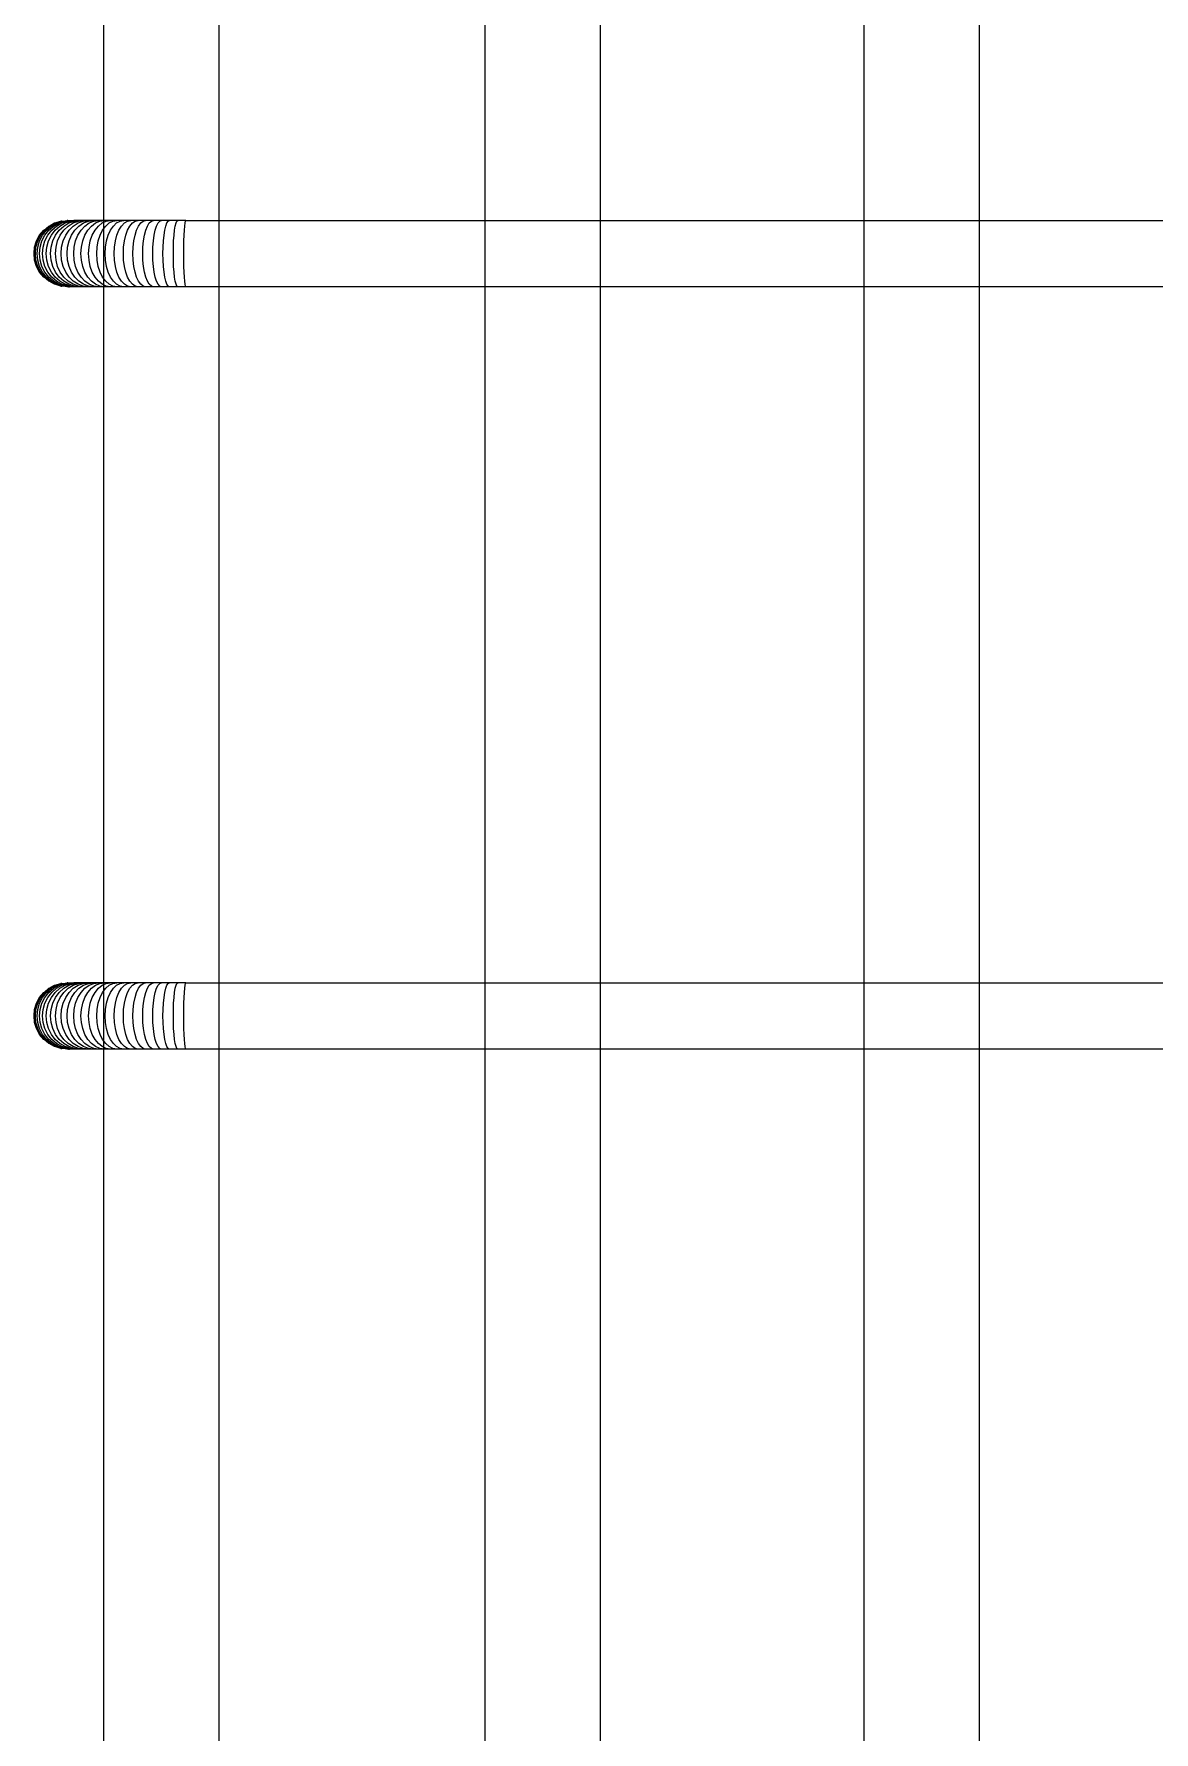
# Model space of a CAD drawing. Header units: inches. Extents: x 31 to 716, y 21 to 143.
# Drawn here: x 270.874 to 272.278, y 81.68 to 83.808 of the extents above; entities that cross this region are included whole.
import ezdxf

# ---------------------------------------------------------------- set-up
doc = ezdxf.new("R2010")
doc.units = ezdxf.units.IN
doc.header["$MEASUREMENT"] = 0
doc.layers.add('INNO-RFT-Y', color=2, linetype='Continuous')

# ---------------------------------------------------------------- blocks, each defined once
blk = doc.blocks.new('rebar red 2')
at = {"color": 1}
for p, q in [((-52.24491, -96.5527), (-52.24402, -96.55161)), ((-52.24485, -96.5527), (-52.24395, -96.55161)), ((-52.24463, -96.5527), (-52.24374, -96.55161)), ((-52.24427, -96.5527), (-52.2434, -96.55161)), ((-52.24402, -96.55161), (-52.24395, -96.55161)), ((-52.24395, -96.55161), (-52.24293, -96.55072)), ((-52.24378, -96.5527), (-52.24291, -96.55161)), ((-52.24374, -96.55161), (-52.24266, -96.55072)), ((-52.2434, -96.55161), (-52.24233, -96.55072)), ((-52.24314, -96.5527), (-52.24229, -96.55161)), ((-52.24293, -96.55072), (-52.24286, -96.55072)), ((-52.24291, -96.55161), (-52.24186, -96.55072)), ((-52.24286, -96.55072), (-52.24169, -96.55005)), ((-52.24266, -96.55072), (-52.24143, -96.55005)), ((-52.24237, -96.5527), (-52.24154, -96.55161)), ((-52.24233, -96.55072), (-52.24111, -96.55005)), ((-52.24229, -96.55161), (-52.24126, -96.55072)), ((-52.24186, -96.55072), (-52.24066, -96.55005)), ((-52.24169, -96.55005), (-52.24162, -96.55005)), ((-52.24162, -96.55005), (-52.24034, -96.54964)), ((-52.24154, -96.55161), (-52.24053, -96.55072)), ((-52.24146, -96.5527), (-52.24066, -96.55161)), ((-52.24143, -96.55005), (-52.24009, -96.54964)), ((-52.24126, -96.55072), (-52.24008, -96.55005)), ((-52.24111, -96.55005), (-52.23978, -96.54964)), ((-52.24066, -96.55005), (-52.23935, -96.54964)), ((-52.24066, -96.55161), (-52.23968, -96.55072)), ((-52.24053, -96.55072), (-52.23939, -96.55005)), ((-52.24043, -96.5527), (-52.23966, -96.55161)), ((-52.24009, -96.54964), (-52.24034, -96.54964)), ((-52.24009, -96.54964), (-52.23978, -96.54964)), ((-52.24008, -96.55005), (-52.2388, -96.54964)), ((-52.23978, -96.54964), (-52.23893, -96.54951)), ((-52.23978, -96.54964), (-52.23935, -96.54964)), ((-52.23968, -96.55072), (-52.23857, -96.55005)), ((-52.23966, -96.55161), (-52.23871, -96.55072)), ((-52.23939, -96.55005), (-52.23814, -96.54964)), ((-52.23935, -96.54964), (-52.23893, -96.54951)), ((-52.23927, -96.5527), (-52.23853, -96.55161)), ((-52.23888, -96.54951), (-52.23893, -96.54951)), ((-52.23893, -96.54951), (-52.2389, -96.54951)), ((-52.2389, -96.54951), (-52.23888, -96.54951)), ((-52.23882, -96.54952), (-52.23888, -96.54951)), ((-52.23882, -96.54952), (-52.2387, -96.54951)), ((-52.2388, -96.54964), (-52.23747, -96.54951)), ((-52.23871, -96.55072), (-52.23763, -96.55005)), ((-52.2387, -96.54951), (-52.23747, -96.54951)), ((-52.23857, -96.55005), (-52.23736, -96.54964)), ((-52.23853, -96.55161), (-52.23762, -96.55072)), ((-52.23814, -96.54964), (-52.23684, -96.54951)), ((-52.238, -96.5527), (-52.23729, -96.55161)), ((-52.23763, -96.55005), (-52.23647, -96.54964)), ((-52.23762, -96.55072), (-52.23659, -96.55005)), ((-52.23684, -96.54951), (-52.23747, -96.54951)), ((-52.23736, -96.54964), (-52.2361, -96.54951)), ((-52.23729, -96.55161), (-52.23642, -96.55072)), ((-52.2361, -96.54951), (-52.23684, -96.54951)), ((-52.23661, -96.5527), (-52.23594, -96.55161)), ((-52.23659, -96.55005), (-52.23547, -96.54964)), ((-52.23647, -96.54964), (-52.23525, -96.54951)), ((-52.23642, -96.55072), (-52.23544, -96.55005)), ((-52.23525, -96.54951), (-52.2361, -96.54951)), ((-52.23594, -96.55161), (-52.23512, -96.55072)), ((-52.23547, -96.54964), (-52.2343, -96.54951)), ((-52.23544, -96.55005), (-52.23436, -96.54964)), ((-52.2343, -96.54951), (-52.23525, -96.54951)), ((-52.23512, -96.55072), (-52.23418, -96.55005)), ((-52.23511, -96.5527), (-52.23448, -96.55161)), ((-52.23448, -96.55161), (-52.23371, -96.55072)), ((-52.23436, -96.54964), (-52.23325, -96.54951)), ((-52.23325, -96.54951), (-52.2343, -96.54951)), ((-52.23418, -96.55005), (-52.23317, -96.54964)), ((-52.23371, -96.55072), (-52.23283, -96.55005)), ((-52.23351, -96.5527), (-52.23292, -96.55161)), ((-52.23211, -96.54951), (-52.23325, -96.54951)), ((-52.23317, -96.54964), (-52.23211, -96.54951)), ((-52.23292, -96.55161), (-52.2322, -96.55072)), ((-52.23283, -96.55005), (-52.23187, -96.54964)), ((-52.2322, -96.55072), (-52.23138, -96.55005)), ((-52.23088, -96.54951), (-52.23211, -96.54951)), ((-52.23187, -96.54964), (-52.23088, -96.54951)), ((-52.23182, -96.5527), (-52.23127, -96.55161)), ((-52.23138, -96.55005), (-52.23049, -96.54964)), ((-52.23127, -96.55161), (-52.23061, -96.55072)), ((-52.22957, -96.54951), (-52.23088, -96.54951)), ((-52.23061, -96.55072), (-52.22985, -96.55005)), ((-52.23049, -96.54964), (-52.22957, -96.54951)), ((-52.23004, -96.5527), (-52.22954, -96.55161)), ((-52.22985, -96.55005), (-52.22903, -96.54964)), ((-52.22817, -96.54951), (-52.22957, -96.54951)), ((-52.22954, -96.55161), (-52.22893, -96.55072)), ((-52.22903, -96.54964), (-52.22817, -96.54951)), ((-52.22893, -96.55072), (-52.22824, -96.55005)), ((-52.22824, -96.55005), (-52.22749, -96.54964)), ((-52.22818, -96.5527), (-52.22773, -96.55161)), ((-52.22671, -96.54951), (-52.22817, -96.54951)), ((-52.22773, -96.55161), (-52.22718, -96.55072)), ((-52.22749, -96.54964), (-52.22671, -96.54951)), ((-52.22718, -96.55072), (-52.22656, -96.55005)), ((-52.22518, -96.54951), (-52.22671, -96.54951)), ((-52.22656, -96.55005), (-52.22589, -96.54964)), ((-52.22624, -96.5527), (-52.22585, -96.55161)), ((-52.22589, -96.54964), (-52.22518, -96.54951)), ((-52.22585, -96.55161), (-52.22537, -96.55072)), ((-52.22537, -96.55072), (-52.22481, -96.55005)), ((-52.2236, -96.54951), (-52.22518, -96.54951)), ((-52.22481, -96.55005), (-52.22422, -96.54964)), ((-52.22425, -96.5527), (-52.22391, -96.55161)), ((-52.22422, -96.54964), (-52.2236, -96.54951)), ((-52.22391, -96.55161), (-52.22349, -96.55072)), ((-52.22196, -96.54951), (-52.2236, -96.54951)), ((-52.22349, -96.55072), (-52.22301, -96.55005)), ((-52.22301, -96.55005), (-52.22249, -96.54964)), ((-52.22249, -96.54964), (-52.22196, -96.54951)), ((-52.2222, -96.5527), (-52.22191, -96.55161)), ((-52.22027, -96.54951), (-52.22196, -96.54951)), ((-52.22191, -96.55161), (-52.22156, -96.55072)), ((-52.22156, -96.55072), (-52.22116, -96.55005)), ((-52.22116, -96.55005), (-52.22072, -96.54964)), ((-52.22072, -96.54964), (-52.22027, -96.54951)), ((-52.21855, -96.54951), (-52.22027, -96.54951)), ((-52.2201, -96.5527), (-52.21987, -96.55161)), ((-52.21987, -96.55161), (-52.21959, -96.55072)), ((-52.21959, -96.55072), (-52.21926, -96.55005)), ((-52.21926, -96.55005), (-52.21891, -96.54964)), ((-52.21891, -96.54964), (-52.21855, -96.54951)), ((-52.2168, -96.54951), (-52.21855, -96.54951)), ((-52.21797, -96.5527), (-52.21779, -96.55161)), ((-52.21779, -96.55161), (-52.21758, -96.55072)), ((-52.21758, -96.55072), (-52.21734, -96.55005)), ((-52.21734, -96.55005), (-52.21707, -96.54964)), ((-52.21707, -96.54964), (-52.2168, -96.54951)), ((-52.21502, -96.54951), (-52.2168, -96.54951)), ((-52.2158, -96.5527), (-52.21569, -96.55161)), ((-52.21569, -96.55161), (-52.21555, -96.55072)), ((-52.21555, -96.55072), (-52.21538, -96.55005)), ((-52.21538, -96.55005), (-52.21521, -96.54964)), ((-52.21521, -96.54964), (-52.21502, -96.54951)), ((-52.21323, -96.54951), (-52.21502, -96.54951)), ((-52.21362, -96.5527), (-52.21357, -96.55161)), ((-52.21357, -96.55161), (-52.21349, -96.55072)), ((-52.21349, -96.55072), (-52.21341, -96.55005)), ((-52.21341, -96.55005), (-52.21332, -96.54964)), ((-52.21332, -96.54964), (-52.21323, -96.54951)), ((-52.21323, -96.54951), (-51.49464, -96.54951)), ((-52.24613, -96.5567), (-52.24599, -96.5553)), ((-52.24606, -96.5567), (-52.24592, -96.5553)), ((-52.24599, -96.5553), (-52.24558, -96.55395)), ((-52.24592, -96.5553), (-52.24551, -96.55395)), ((-52.24583, -96.5567), (-52.2457, -96.5553)), ((-52.2457, -96.5553), (-52.24529, -96.55395)), ((-52.24558, -96.55395), (-52.24491, -96.5527)), ((-52.24551, -96.55395), (-52.24485, -96.5527)), ((-52.24546, -96.5567), (-52.24533, -96.5553)), ((-52.24533, -96.5553), (-52.24493, -96.55395)), ((-52.24529, -96.55395), (-52.24463, -96.5527)), ((-52.24495, -96.5567), (-52.24481, -96.5553)), ((-52.24493, -96.55395), (-52.24427, -96.5527)), ((-52.24481, -96.5553), (-52.24442, -96.55395)), ((-52.24442, -96.55395), (-52.24378, -96.5527)), ((-52.24429, -96.5567), (-52.24416, -96.5553)), ((-52.24416, -96.5553), (-52.24377, -96.55395)), ((-52.24377, -96.55395), (-52.24314, -96.5527)), ((-52.24349, -96.5567), (-52.24336, -96.5553)), ((-52.24336, -96.5553), (-52.24298, -96.55395)), ((-52.24298, -96.55395), (-52.24237, -96.5527)), ((-52.24255, -96.5567), (-52.24243, -96.5553)), ((-52.24243, -96.5553), (-52.24206, -96.55395)), ((-52.24206, -96.55395), (-52.24146, -96.5527)), ((-52.24148, -96.5567), (-52.24136, -96.5553)), ((-52.24136, -96.5553), (-52.24101, -96.55395)), ((-52.24101, -96.55395), (-52.24043, -96.5527)), ((-52.24028, -96.5567), (-52.24017, -96.5553)), ((-52.24017, -96.5553), (-52.23983, -96.55395)), ((-52.23983, -96.55395), (-52.23927, -96.5527)), ((-52.23896, -96.5567), (-52.23885, -96.5553)), ((-52.23885, -96.5553), (-52.23853, -96.55395)), ((-52.23853, -96.55395), (-52.238, -96.5527)), ((-52.23752, -96.5567), (-52.23742, -96.5553)), ((-52.23742, -96.5553), (-52.23711, -96.55395)), ((-52.23711, -96.55395), (-52.23661, -96.5527)), ((-52.23597, -96.5567), (-52.23587, -96.5553)), ((-52.23587, -96.5553), (-52.23558, -96.55395)), ((-52.23558, -96.55395), (-52.23511, -96.5527)), ((-52.23431, -96.5567), (-52.23422, -96.5553)), ((-52.23422, -96.5553), (-52.23395, -96.55395)), ((-52.23395, -96.55395), (-52.23351, -96.5527)), ((-52.23256, -96.5567), (-52.23247, -96.5553)), ((-52.23247, -96.5553), (-52.23222, -96.55395)), ((-52.23222, -96.55395), (-52.23182, -96.5527)), ((-52.23071, -96.5567), (-52.23063, -96.5553)), ((-52.23063, -96.5553), (-52.23041, -96.55395)), ((-52.23041, -96.55395), (-52.23004, -96.5527)), ((-52.22878, -96.5567), (-52.22871, -96.5553)), ((-52.22871, -96.5553), (-52.22851, -96.55395)), ((-52.22851, -96.55395), (-52.22818, -96.5527)), ((-52.22678, -96.5567), (-52.22672, -96.5553)), ((-52.22672, -96.5553), (-52.22654, -96.55395)), ((-52.22654, -96.55395), (-52.22624, -96.5527)), ((-52.22471, -96.5567), (-52.22466, -96.5553)), ((-52.22466, -96.5553), (-52.2245, -96.55395)), ((-52.2245, -96.55395), (-52.22425, -96.5527)), ((-52.22259, -96.5567), (-52.22254, -96.5553)), ((-52.22254, -96.5553), (-52.22241, -96.55395)), ((-52.22241, -96.55395), (-52.2222, -96.5527)), ((-52.22041, -96.5567), (-52.22038, -96.5553)), ((-52.22038, -96.5553), (-52.22027, -96.55395)), ((-52.22027, -96.55395), (-52.2201, -96.5527)), ((-52.2182, -96.5567), (-52.21818, -96.5553)), ((-52.21818, -96.5553), (-52.2181, -96.55395)), ((-52.2181, -96.55395), (-52.21797, -96.5527)), ((-52.21596, -96.5567), (-52.21594, -96.5553)), ((-52.21594, -96.5553), (-52.21589, -96.55395)), ((-52.21589, -96.55395), (-52.2158, -96.5527)), ((-52.2137, -96.5567), (-52.21369, -96.5553)), ((-52.21369, -96.5553), (-52.21367, -96.55395)), ((-52.21367, -96.55395), (-52.21362, -96.5527)), ((-52.24599, -96.5581), (-52.24613, -96.5567)), ((-52.24592, -96.5581), (-52.24606, -96.5567)), ((-52.24558, -96.55945), (-52.24599, -96.5581)), ((-52.24551, -96.55945), (-52.24592, -96.5581)), ((-52.2457, -96.5581), (-52.24583, -96.5567)), ((-52.24529, -96.55945), (-52.2457, -96.5581)), ((-52.24533, -96.5581), (-52.24546, -96.5567)), ((-52.24493, -96.55945), (-52.24533, -96.5581)), ((-52.24481, -96.5581), (-52.24495, -96.5567)), ((-52.24442, -96.55945), (-52.24481, -96.5581)), ((-52.24416, -96.5581), (-52.24429, -96.5567)), ((-52.24377, -96.55945), (-52.24416, -96.5581)), ((-52.24336, -96.5581), (-52.24349, -96.5567)), ((-52.24298, -96.55945), (-52.24336, -96.5581)), ((-52.24243, -96.5581), (-52.24255, -96.5567)), ((-52.24206, -96.55945), (-52.24243, -96.5581)), ((-52.24136, -96.5581), (-52.24148, -96.5567)), ((-52.24101, -96.55945), (-52.24136, -96.5581)), ((-52.24017, -96.5581), (-52.24028, -96.5567)), ((-52.23983, -96.55945), (-52.24017, -96.5581)), ((-52.23885, -96.5581), (-52.23896, -96.5567)), ((-52.23853, -96.55945), (-52.23885, -96.5581)), ((-52.23742, -96.5581), (-52.23752, -96.5567)), ((-52.23711, -96.55945), (-52.23742, -96.5581)), ((-52.23587, -96.5581), (-52.23597, -96.5567)), ((-52.23558, -96.55945), (-52.23587, -96.5581)), ((-52.23422, -96.5581), (-52.23431, -96.5567)), ((-52.23395, -96.55945), (-52.23422, -96.5581)), ((-52.23247, -96.5581), (-52.23256, -96.5567)), ((-52.23222, -96.55945), (-52.23247, -96.5581)), ((-52.23063, -96.5581), (-52.23071, -96.5567)), ((-52.23041, -96.55945), (-52.23063, -96.5581)), ((-52.22871, -96.5581), (-52.22878, -96.5567)), ((-52.22851, -96.55945), (-52.22871, -96.5581)), ((-52.22672, -96.5581), (-52.22678, -96.5567)), ((-52.22654, -96.55945), (-52.22672, -96.5581)), ((-52.22466, -96.5581), (-52.22471, -96.5567)), ((-52.2245, -96.55945), (-52.22466, -96.5581)), ((-52.22254, -96.5581), (-52.22259, -96.5567)), ((-52.22241, -96.55945), (-52.22254, -96.5581)), ((-52.22038, -96.5581), (-52.22041, -96.5567)), ((-52.22027, -96.55945), (-52.22038, -96.5581)), ((-52.21818, -96.5581), (-52.2182, -96.5567)), ((-52.2181, -96.55945), (-52.21818, -96.5581)), ((-52.21594, -96.5581), (-52.21596, -96.5567)), ((-52.21589, -96.55945), (-52.21594, -96.5581)), ((-52.21369, -96.5581), (-52.2137, -96.5567)), ((-52.21367, -96.55945), (-52.21369, -96.5581)), ((-52.24491, -96.5607), (-52.24558, -96.55945)), ((-52.24485, -96.5607), (-52.24551, -96.55945)), ((-52.24463, -96.5607), (-52.24529, -96.55945)), ((-52.24427, -96.5607), (-52.24493, -96.55945)), ((-52.24402, -96.56179), (-52.24491, -96.5607)), ((-52.24395, -96.56179), (-52.24485, -96.5607)), ((-52.24374, -96.56179), (-52.24463, -96.5607)), ((-52.24378, -96.5607), (-52.24442, -96.55945)), ((-52.2434, -96.56179), (-52.24427, -96.5607)), ((-52.24395, -96.56179), (-52.24402, -96.56179)), ((-52.24293, -96.56268), (-52.24395, -96.56179)), ((-52.24291, -96.56179), (-52.24378, -96.5607)), ((-52.24314, -96.5607), (-52.24377, -96.55945)), ((-52.24266, -96.56268), (-52.24374, -96.56179)), ((-52.24233, -96.56268), (-52.2434, -96.56179)), ((-52.24229, -96.56179), (-52.24314, -96.5607)), ((-52.24237, -96.5607), (-52.24298, -96.55945)), ((-52.24286, -96.56268), (-52.24293, -96.56268)), ((-52.24186, -96.56268), (-52.24291, -96.56179)), ((-52.24169, -96.56334), (-52.24286, -96.56268)), ((-52.24143, -96.56334), (-52.24266, -96.56268)), ((-52.24154, -96.56179), (-52.24237, -96.5607)), ((-52.24111, -96.56334), (-52.24233, -96.56268)), ((-52.24126, -96.56268), (-52.24229, -96.56179)), ((-52.24146, -96.5607), (-52.24206, -96.55945)), ((-52.24066, -96.56334), (-52.24186, -96.56268)), ((-52.24053, -96.56268), (-52.24154, -96.56179)), ((-52.24066, -96.56179), (-52.24146, -96.5607)), ((-52.24008, -96.56334), (-52.24126, -96.56268)), ((-52.24043, -96.5607), (-52.24101, -96.55945)), ((-52.23968, -96.56268), (-52.24066, -96.56179)), ((-52.23939, -96.56334), (-52.24053, -96.56268)), ((-52.23966, -96.56179), (-52.24043, -96.5607)), ((-52.23927, -96.5607), (-52.23983, -96.55945)), ((-52.23857, -96.56334), (-52.23968, -96.56268)), ((-52.23871, -96.56268), (-52.23966, -96.56179)), ((-52.23853, -96.56179), (-52.23927, -96.5607)), ((-52.23763, -96.56334), (-52.23871, -96.56268)), ((-52.238, -96.5607), (-52.23853, -96.55945)), ((-52.23762, -96.56268), (-52.23853, -96.56179)), ((-52.23729, -96.56179), (-52.238, -96.5607)), ((-52.23659, -96.56334), (-52.23762, -96.56268)), ((-52.23642, -96.56268), (-52.23729, -96.56179)), ((-52.23661, -96.5607), (-52.23711, -96.55945)), ((-52.23594, -96.56179), (-52.23661, -96.5607)), ((-52.23544, -96.56334), (-52.23642, -96.56268)), ((-52.23512, -96.56268), (-52.23594, -96.56179)), ((-52.23511, -96.5607), (-52.23558, -96.55945)), ((-52.23418, -96.56334), (-52.23512, -96.56268)), ((-52.23448, -96.56179), (-52.23511, -96.5607)), ((-52.23371, -96.56268), (-52.23448, -96.56179)), ((-52.23351, -96.5607), (-52.23395, -96.55945)), ((-52.23283, -96.56334), (-52.23371, -96.56268)), ((-52.23292, -96.56179), (-52.23351, -96.5607)), ((-52.2322, -96.56268), (-52.23292, -96.56179)), ((-52.23182, -96.5607), (-52.23222, -96.55945)), ((-52.23138, -96.56334), (-52.2322, -96.56268)), ((-52.23127, -96.56179), (-52.23182, -96.5607)), ((-52.23061, -96.56268), (-52.23127, -96.56179)), ((-52.22985, -96.56334), (-52.23061, -96.56268)), ((-52.23004, -96.5607), (-52.23041, -96.55945)), ((-52.22954, -96.56179), (-52.23004, -96.5607)), ((-52.22893, -96.56268), (-52.22954, -96.56179)), ((-52.22824, -96.56334), (-52.22893, -96.56268)), ((-52.22818, -96.5607), (-52.22851, -96.55945)), ((-52.22773, -96.56179), (-52.22818, -96.5607)), ((-52.22718, -96.56268), (-52.22773, -96.56179)), ((-52.22656, -96.56334), (-52.22718, -96.56268)), ((-52.22624, -96.5607), (-52.22654, -96.55945)), ((-52.22585, -96.56179), (-52.22624, -96.5607)), ((-52.22537, -96.56268), (-52.22585, -96.56179)), ((-52.22481, -96.56334), (-52.22537, -96.56268)), ((-52.22425, -96.5607), (-52.2245, -96.55945)), ((-52.22391, -96.56179), (-52.22425, -96.5607)), ((-52.22349, -96.56268), (-52.22391, -96.56179)), ((-52.22301, -96.56334), (-52.22349, -96.56268)), ((-52.2222, -96.5607), (-52.22241, -96.55945)), ((-52.22191, -96.56179), (-52.2222, -96.5607)), ((-52.22156, -96.56268), (-52.22191, -96.56179)), ((-52.22116, -96.56334), (-52.22156, -96.56268)), ((-52.2201, -96.5607), (-52.22027, -96.55945)), ((-52.21987, -96.56179), (-52.2201, -96.5607)), ((-52.21959, -96.56268), (-52.21987, -96.56179)), ((-52.21926, -96.56334), (-52.21959, -96.56268)), ((-52.21797, -96.5607), (-52.2181, -96.55945)), ((-52.21779, -96.56179), (-52.21797, -96.5607)), ((-52.21758, -96.56268), (-52.21779, -96.56179)), ((-52.21734, -96.56334), (-52.21758, -96.56268)), ((-52.2158, -96.5607), (-52.21589, -96.55945)), ((-52.21569, -96.56179), (-52.2158, -96.5607)), ((-52.21555, -96.56268), (-52.21569, -96.56179)), ((-52.21538, -96.56334), (-52.21555, -96.56268)), ((-52.21362, -96.5607), (-52.21367, -96.55945)), ((-52.21357, -96.56179), (-52.21362, -96.5607)), ((-52.21349, -96.56268), (-52.21357, -96.56179)), ((-52.21341, -96.56334), (-52.21349, -96.56268)), ((-52.24162, -96.56334), (-52.24169, -96.56334)), ((-52.24034, -96.56375), (-52.24162, -96.56334)), ((-52.24009, -96.56375), (-52.24143, -96.56334)), ((-52.23978, -96.56375), (-52.24111, -96.56334)), ((-52.23935, -96.56375), (-52.24066, -96.56334)), ((-52.24034, -96.56375), (-52.24009, -96.56375)), ((-52.23978, -96.56375), (-52.24009, -96.56375)), ((-52.2388, -96.56375), (-52.24008, -96.56334)), ((-52.23935, -96.56375), (-52.23978, -96.56375)), ((-52.23893, -96.56389), (-52.23978, -96.56375)), ((-52.23814, -96.56375), (-52.23939, -96.56334)), ((-52.23893, -96.56389), (-52.23935, -96.56375)), ((-52.23888, -96.56389), (-52.23893, -96.56389)), ((-52.2389, -96.56389), (-52.23893, -96.56389)), ((-52.23888, -96.56389), (-52.2389, -96.56389)), ((-52.23882, -96.56388), (-52.23888, -96.56389)), ((-52.2387, -96.56389), (-52.23882, -96.56388)), ((-52.23747, -96.56389), (-52.2388, -96.56375)), ((-52.23864, -96.56387), (-52.2387, -96.56389)), ((-52.23867, -96.56387), (-52.2387, -96.56389)), ((-52.23864, -96.56387), (-52.23841, -96.56389)), ((-52.23736, -96.56375), (-52.23857, -96.56334)), ((-52.23747, -96.56389), (-52.23841, -96.56389)), ((-52.23684, -96.56389), (-52.23814, -96.56375)), ((-52.23647, -96.56375), (-52.23763, -96.56334)), ((-52.23684, -96.56389), (-52.23747, -96.56389)), ((-52.2361, -96.56389), (-52.23736, -96.56375)), ((-52.2361, -96.56389), (-52.23684, -96.56389)), ((-52.23547, -96.56375), (-52.23659, -96.56334)), ((-52.23525, -96.56389), (-52.23647, -96.56375)), ((-52.23525, -96.56389), (-52.2361, -96.56389)), ((-52.2343, -96.56389), (-52.23547, -96.56375)), ((-52.23436, -96.56375), (-52.23544, -96.56334)), ((-52.2343, -96.56389), (-52.23525, -96.56389)), ((-52.23325, -96.56389), (-52.23436, -96.56375)), ((-52.23325, -96.56389), (-52.2343, -96.56389)), ((-52.23317, -96.56375), (-52.23418, -96.56334)), ((-52.23211, -96.56389), (-52.23325, -96.56389)), ((-52.23211, -96.56389), (-52.23317, -96.56375)), ((-52.23187, -96.56375), (-52.23283, -96.56334)), ((-52.23088, -96.56389), (-52.23211, -96.56389)), ((-52.23088, -96.56389), (-52.23187, -96.56375)), ((-52.23049, -96.56375), (-52.23138, -96.56334)), ((-52.22957, -96.56389), (-52.23088, -96.56389)), ((-52.22957, -96.56389), (-52.23049, -96.56375)), ((-52.22903, -96.56375), (-52.22985, -96.56334)), ((-52.22817, -96.56389), (-52.22957, -96.56389)), ((-52.22817, -96.56389), (-52.22903, -96.56375)), ((-52.22749, -96.56375), (-52.22824, -96.56334)), ((-52.22671, -96.56389), (-52.22817, -96.56389)), ((-52.22671, -96.56389), (-52.22749, -96.56375)), ((-52.22518, -96.56389), (-52.22671, -96.56389)), ((-52.22589, -96.56375), (-52.22656, -96.56334)), ((-52.22518, -96.56389), (-52.22589, -96.56375)), ((-52.2236, -96.56389), (-52.22518, -96.56389)), ((-52.22422, -96.56375), (-52.22481, -96.56334)), ((-52.2236, -96.56389), (-52.22422, -96.56375)), ((-52.22196, -96.56389), (-52.2236, -96.56389)), ((-52.22249, -96.56375), (-52.22301, -96.56334)), ((-52.22196, -96.56389), (-52.22249, -96.56375)), ((-52.22027, -96.56389), (-52.22196, -96.56389)), ((-52.22072, -96.56375), (-52.22116, -96.56334)), ((-52.22027, -96.56389), (-52.22072, -96.56375)), ((-52.21855, -96.56389), (-52.22027, -96.56389)), ((-52.21891, -96.56375), (-52.21926, -96.56334)), ((-52.21855, -96.56389), (-52.21891, -96.56375)), ((-52.2168, -96.56389), (-52.21855, -96.56389)), ((-52.21707, -96.56375), (-52.21734, -96.56334)), ((-52.2168, -96.56389), (-52.21707, -96.56375)), ((-52.21502, -96.56389), (-52.2168, -96.56389)), ((-52.21521, -96.56375), (-52.21538, -96.56334)), ((-52.21502, -96.56389), (-52.21521, -96.56375)), ((-52.21323, -96.56389), (-52.21502, -96.56389)), ((-52.21332, -96.56375), (-52.21341, -96.56334)), ((-52.21323, -96.56389), (-52.21332, -96.56375)), ((-51.49464, -96.56389), (-52.21323, -96.56389))]:
    blk.add_line(p, q, dxfattribs=at)
blk = doc.blocks.new('*U218')
at = {"xscale": 5.790493255340768, "yscale": 5.790493255340768, "zscale": 5.790493255340768}
blk.add_blockref('rebar red 2', (300.2599, 559.1109), dxfattribs=at)
blk = doc.blocks.new('*U219')
at = {"color": 0, "linetype": 'ByBlock', "lineweight": -2, "transparency": 16777216}
for p in [(0, -1.9109), (0, -2.8663)]:
    blk.add_blockref('*U218', p, dxfattribs=at)

msp = doc.modelspace()

# ---------------------------------------------------------------- linework, layer by layer
at = {"layer": 'INNO-RFT-Y', "color": 5}
for p, q in [((270.9614, 59.4365), (270.9614, 85.6014)), ((271.106, 59.4365), (271.106, 85.6014)), ((271.4393, 59.4365), (271.4394, 85.6014)), ((271.584, 59.4365), (271.5841, 85.6014)), ((271.9146, 59.4365), (271.9146, 85.6014)), ((272.0591, 85.6014), (272.0593, 59.4365))]:
    msp.add_line(p, q, dxfattribs=at)

# ---------------------------------------------------------------- block references
msp.add_blockref('*U219', (273.1448, 85.4439))

doc.saveas('drawing.dxf')
